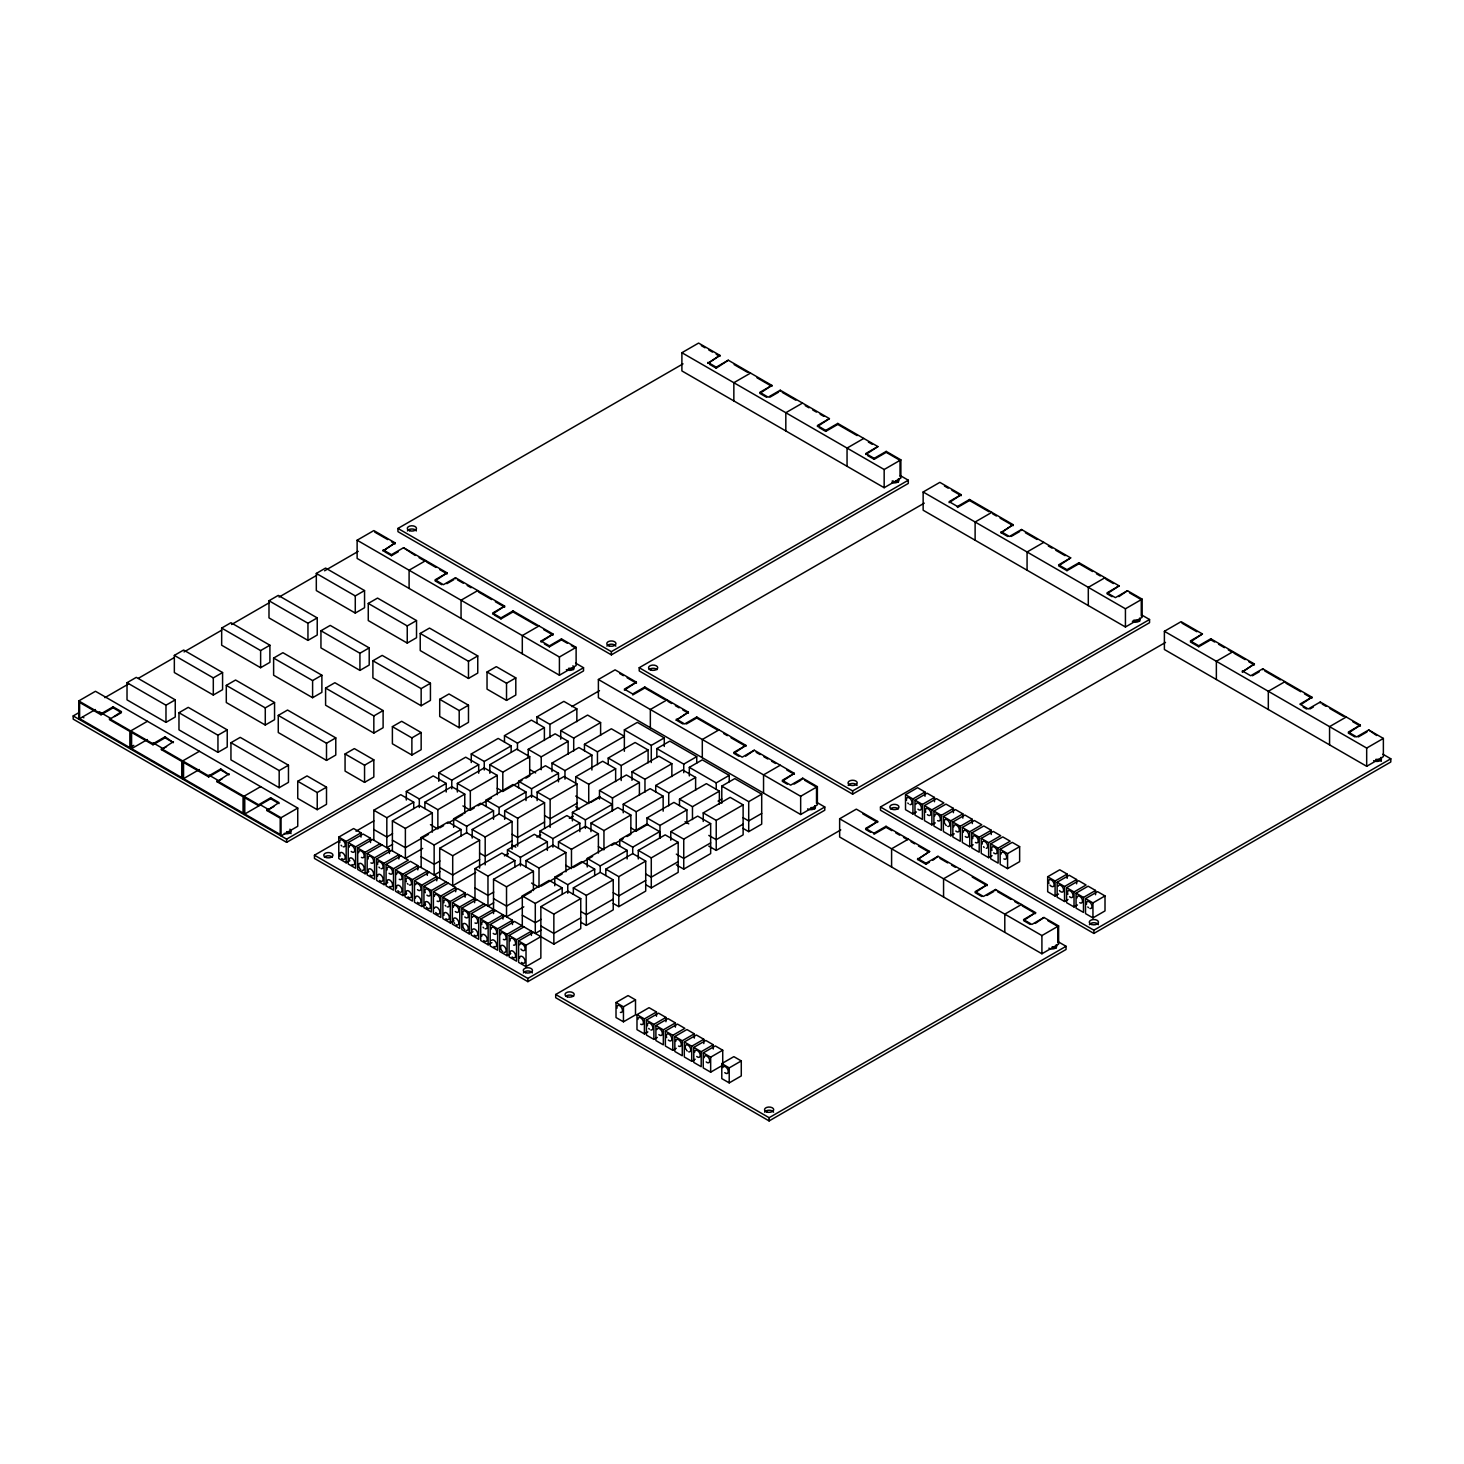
<?xml version="1.0" encoding="UTF-8"?>
<svg xmlns="http://www.w3.org/2000/svg" width="1464" height="1464" viewBox="0 0 1464 1464"><rect width="100%" height="100%" fill="white"/><g stroke="black" fill="none" stroke-linecap="round" stroke-linejoin="round"><path stroke-width="1.5" d="M78.763 719.135L78.763 700.927L95.471 691.283L297.741 808.073L297.741 826.282L281.051 835.926L281.051 817.717L297.741 808.073M492.599 614.075L504.659 606.114L492.599 613.068L500.963 617.899L513.022 610.927L553.099 634.077L541.039 642.001L541.039 641.031L549.384 645.862L561.462 638.89L576.121 647.363L576.121 665.571L559.413 675.215L357.125 558.424L357.125 540.216L373.832 530.572L395.17 542.888L383.111 550.848L395.17 542.888M865.81 454.499L877.869 446.575L865.81 453.529L874.154 458.36L886.214 451.388L900.872 459.861L900.872 478.069L884.164 487.713L681.895 370.923L681.895 352.714L698.603 343.07L719.94 355.386L707.881 363.347L719.94 355.386M127.02 682.718L136.298 677.356L175.259 699.865L175.259 716.994L165.981 722.356L127.02 699.865L127.02 682.718L165.981 705.209L175.259 699.865M174.344 655.396L183.622 650.034L222.583 672.543L222.583 689.672L213.305 695.034L174.344 672.543L174.344 655.396L213.305 677.887L222.583 672.543M221.668 628.074L230.946 622.712L269.907 645.221L269.907 662.35L260.629 667.712L221.668 645.221L221.668 628.074L260.629 650.565L269.907 645.221M268.992 600.752L278.27 595.391L317.231 617.899L317.231 635.028L307.952 640.39L268.992 617.899L268.992 600.752L307.952 623.243L317.231 617.899M316.315 573.431L325.594 568.069L364.554 590.578L364.554 607.706L355.276 613.068L316.315 590.578L316.315 573.431L355.276 595.921L364.554 590.578M575.627 663.155L583.532 667.712L583.532 670.933L286.615 842.349L73.2 719.135L73.2 715.933L79.148 712.492M104.877 697.651L128.631 683.926M138.531 678.216L174.161 657.647M184.043 651.938L221.668 630.215M231.568 624.506L269.175 602.784M279.075 597.074L316.682 575.352M324.587 570.795L358.241 551.361M900.397 475.654L908.302 480.21L908.302 483.431L611.366 654.866L397.952 531.652L397.952 528.431L683.011 363.859M114.558 716.61L121.457 712.639L113.094 707.826L101.034 714.78L79.623 702.427L79.623 718.641L95.398 709.546M78.763 700.927L101.034 713.792L113.094 706.819L121.457 711.65L109.379 719.611L129.875 731.433L129.875 747.647L133.81 745.377M383.111 549.86L391.474 554.673L403.533 547.719L447.142 572.9L435.083 580.86L441.762 584.703M707.881 362.358L716.225 367.19L728.285 360.217L771.894 385.398L759.834 393.358L766.514 397.22M384.776 551.818L391.474 555.679L398.354 551.69M709.546 364.316L716.225 368.178L728.285 360.217M147.425 721.294L130.735 730.92L130.735 749.147M425.804 560.566L409.097 570.21L409.097 588.437M750.556 373.082L733.848 382.708L733.848 400.935M178.974 712.712L188.252 707.35L227.231 729.859L227.231 747.006L217.953 752.35L178.974 729.859L178.974 712.712L217.953 735.221L227.231 729.859M226.298 685.39L235.576 680.028L274.555 702.537L274.555 719.684L265.277 725.028L226.298 702.537L226.298 685.39L265.277 707.899L274.555 702.537M273.622 658.068L282.9 652.706L321.879 675.215L321.879 692.362L312.601 697.706L273.622 675.215L273.622 658.068L312.601 680.577L321.879 675.215M320.945 630.746L330.224 625.403L369.202 647.893L369.202 665.04L359.924 670.402L320.945 647.893L320.945 630.746L359.924 653.255L369.202 647.893M368.269 603.424L377.547 598.081L416.526 620.571L416.526 637.718L407.248 643.08L368.269 620.571L368.269 603.424L407.248 625.933L416.526 620.571M109.379 718.604L153.006 743.785L165.066 736.813L173.411 742.632L165.066 737.819L153.006 744.773L131.595 732.421L131.595 748.653L147.37 739.54M447.142 572.9L435.083 579.854L443.427 584.685L455.487 577.713L504.659 606.114M771.894 385.398L759.834 392.352L768.179 397.183L780.257 390.211L829.429 418.613L817.37 426.573M131.595 748.653L181.829 777.64L181.829 761.426L161.351 749.605L173.411 741.644M446.868 583.678L453.767 579.707M769.918 397.183L778.519 392.206M161.351 749.605L166.512 746.622M199.397 751.288L182.689 760.932L182.689 779.141M477.758 590.578L461.05 600.222L461.05 618.43M802.528 403.076L785.82 412.72L785.82 430.928M230.946 742.706L240.224 737.362L288.463 765.215L288.463 782.362L279.185 787.705L230.946 759.853L230.946 742.706L279.185 770.576L288.463 765.215M278.27 715.402L287.548 710.04L335.787 737.893L335.787 755.04L326.509 760.402L278.27 732.531L278.27 715.402L326.509 743.255L335.787 737.893M325.594 688.08L334.872 682.718L383.111 710.571L383.111 727.718L373.832 733.08L325.594 705.209L325.594 688.08L373.832 715.933L383.111 710.571M372.899 660.758L382.195 655.396L430.434 683.249L430.434 700.396L421.156 705.758L372.899 677.887L372.899 660.758L421.156 688.611L430.434 683.249M420.223 633.436L429.501 628.074L477.758 655.927L477.758 673.074L468.48 678.436L420.223 650.565L420.223 633.436L468.48 661.289L477.758 655.927M161.351 748.598L208.675 775.92L220.735 768.966L229.079 774.785L220.735 769.954L208.675 776.927L183.549 762.415L183.549 778.647L199.324 769.533M829.429 418.613L817.37 425.567L825.714 430.398L837.774 423.425L877.869 446.575M183.549 778.647L243.061 813.014L243.061 796.782L217.02 781.739L229.079 773.779M217.02 781.739L222.199 778.757M494.283 615.026L500.963 618.888L513.022 611.934L536.208 625.311M819.035 427.525L825.714 431.386L837.774 424.432L857.099 435.577M260.629 786.644L243.939 796.288L243.939 814.496M539.008 625.933L522.3 635.577L522.3 653.786M863.76 438.431L847.052 448.076L847.052 466.284M297.741 781.282L307.019 775.92L326.509 787.174L326.509 804.322L317.231 809.683L297.741 798.429L297.741 781.282L317.231 792.536L326.509 787.174M345.065 753.96L354.343 748.598L373.832 759.853L373.832 777L364.554 782.362L345.065 771.107L345.065 753.96L364.554 765.215L373.832 759.853M392.389 726.638L401.667 721.294L421.156 732.531L421.156 749.678L411.878 755.04L392.389 743.785L392.389 726.638L411.878 737.893L421.156 732.531M439.712 699.316L448.99 693.973L468.48 705.209L468.48 722.356L459.202 727.718L439.712 716.463L439.712 699.316L459.202 710.571L468.48 705.209M487.036 671.994L496.314 666.651L515.804 677.887L515.804 695.034L506.526 700.396L487.036 689.141L487.036 671.994L506.526 683.249L515.804 677.887M541.039 641.031L553.099 634.077M217.02 780.751L258.597 804.743L270.657 797.788L279.002 802.601L266.942 810.544L280.21 818.193L280.21 834.48L244.763 814.021L244.763 797.734L258.597 805.712L270.657 798.758L279.002 803.571M244.763 814.021L260.537 804.907L268.424 809.446M544.388 643.94L549.384 646.832L561.462 639.86L567.373 643.282M867.475 455.469L874.154 459.33L886.214 452.358L900.031 460.337L900.031 476.623M266.942 810.544L273.841 806.554M357.125 540.216L559.413 657.007L576.121 647.363M681.895 352.714L884.164 469.505L900.872 459.861M73.2 715.933L286.615 839.147L583.532 667.712M397.952 528.431L611.366 651.645L908.302 480.21M787.303 784.192L782.288 781.282L794.348 773.358L782.288 780.312L790.652 785.143L802.711 778.171L817.37 786.644L817.37 804.852L800.662 814.496L598.392 697.706L598.392 679.497L615.081 669.853L636.419 682.187L624.359 690.13M1112.054 596.69L1107.059 593.798L1119.118 585.856L1107.059 592.828L1115.403 597.641L1127.463 590.687L1142.121 599.142L1142.121 617.351L1125.432 626.995L923.144 510.222L923.144 491.996L939.851 482.351L961.189 494.686L949.13 502.646M373.832 840.208L373.832 810.214L400.752 794.678L413.726 802.181L413.726 808.604M406.315 800.039L406.315 791.457L433.216 775.92L446.209 783.423L446.209 792.006M438.779 781.282L438.779 772.718L465.698 757.181L478.691 764.684L478.691 773.248M471.262 762.543L471.262 753.96L498.181 738.423L511.156 745.926L511.156 752.35M504.476 742.065L504.476 735.642L531.395 720.105L544.388 727.608L544.388 740.473M536.959 723.326L536.959 716.884L563.86 701.366L576.853 708.851L576.853 721.715M349.896 860.686L346.181 862.827L338.77 858.526L338.77 837.115L353.611 828.533L361.022 832.815L361.022 837.115M816.875 802.437L824.781 806.993L824.781 810.214L527.864 981.649L314.449 858.435L314.449 855.214L338.202 841.507M356.027 831.223L373.832 820.92M571.784 706.636L599.49 690.642M1141.646 614.935L1149.551 619.51L1149.551 622.712L852.634 794.147L639.219 670.933L639.219 667.712L924.26 503.14M338.77 837.115L346.181 841.397L361.022 832.815M373.832 810.214L386.825 817.717L413.726 802.181M406.315 791.457L419.308 798.96L446.209 783.423M438.779 772.718L451.772 780.221L478.691 764.684M471.262 753.96L484.255 761.463L511.156 745.926M504.476 735.642L517.469 743.145L544.388 727.608M536.959 716.884L549.952 724.387L576.853 708.851M370.502 838.286L355.642 846.851L355.642 868.28L348.231 863.998L348.231 842.569L363.072 834.004L370.502 838.286L370.502 842.569M392.389 850.932L392.389 820.92L419.308 805.383L432.301 812.886L432.301 832.174M424.871 808.604L424.871 802.181L451.772 786.644L464.765 794.147L464.765 813.435M457.354 792.006L457.354 783.423L484.255 767.886L497.248 775.389L497.248 794.678M489.818 773.248L489.818 764.684L516.737 749.147L529.712 756.65L529.712 775.92L525.869 778.153M636.419 682.187L624.359 689.141L632.722 693.973L644.782 687L688.391 712.181L676.331 720.142L688.391 712.181M961.189 494.686L949.13 501.64L957.474 506.471L969.534 499.498L1013.143 524.679L1001.083 532.64L1013.143 524.679M528.23 757.931L528.23 749.348L555.149 733.83L568.142 741.315L568.142 754.18M560.712 739.174L560.712 730.609L587.613 715.072L600.606 722.576L600.606 735.422M368.818 871.611L365.122 873.752L357.692 869.47L357.692 848.04L372.533 839.458L389.424 849.212L389.424 853.494M392.59 833.675L386.825 837.005L373.832 829.502M664.235 699.225L644.782 687.989L632.722 694.961L632.722 693.973M989.005 511.741L969.534 500.505L957.474 507.459L957.474 506.471M392.389 820.92L405.382 828.423L432.301 812.886M424.871 802.181L437.864 809.683L464.765 794.147M457.354 783.423L470.328 790.926L497.248 775.389M489.818 764.684L502.811 772.187L529.712 756.65M357.692 848.04L365.122 852.322L379.963 843.758M389.424 849.212L374.583 857.776L374.583 879.205L367.153 874.923L367.153 853.494L381.994 844.929M528.23 749.348L541.222 756.851L568.142 741.315M560.712 730.609L573.705 738.112L600.606 722.576M392.59 844.38L386.825 847.711L386.825 817.717M387.759 882.536L384.044 884.677L376.614 880.395L376.614 858.965L391.474 850.401L408.346 860.137L393.505 868.719L386.075 864.419L386.075 885.848L393.505 890.149L393.505 868.719M421.156 867.53L421.156 837.536L448.076 821.999L461.05 829.502L461.05 835.926M453.639 827.361L453.639 818.779L480.54 803.242L493.533 810.745L493.533 819.328M486.103 806.463L486.103 800.039L513.022 784.503L526.015 792.006L526.015 800.57M518.585 787.705L518.585 781.282L545.486 765.745L558.479 773.248L558.479 781.813M428.44 834.389L405.382 847.711L392.389 840.208M439.786 827.855L443.629 825.641M447.472 823.409L462.844 814.533M462.917 805.932L470.328 810.214L474.171 808M478.033 805.767L491.483 798.008M497.248 788.254L502.811 791.457L522.026 780.367M551.983 771.638L551.983 763.073L578.902 747.537L591.895 755.04L591.895 770.027M584.465 744.316L611.366 728.779L624.359 736.282L597.458 751.819L584.465 744.316L584.465 750.758M376.614 858.965L384.044 863.248L398.885 854.683L398.885 858.965M667.053 699.865L650.345 709.491L650.345 727.718M991.805 512.363L975.116 522.008L975.116 540.216M386.075 864.419L400.935 855.854M624.359 751.288L624.359 729.859L637.352 722.356L664.272 737.893L664.272 746.457M422.675 848.443L405.382 858.435L405.382 828.423M421.156 837.536L434.149 845.039L461.05 829.502M453.639 818.779L466.632 826.282L493.533 810.745M486.103 800.039L499.096 807.542L526.015 792.006M518.585 781.282L531.578 788.785L558.479 773.248M551.983 763.073L564.976 770.576L591.895 755.04M406.681 893.461L402.966 895.602L395.555 891.32L395.555 869.891L410.396 861.326L417.826 865.608L417.826 869.891M439.712 878.254L439.712 848.242L466.632 832.705L479.606 840.208L479.606 868.079M472.195 838.067L472.195 829.502L499.096 813.966L512.089 821.469L512.089 849.321M504.659 819.328L504.659 810.745L531.578 795.208L544.571 802.711L544.571 828.423M537.142 800.57L537.142 792.006L564.061 776.469L577.036 783.972L577.036 809.683M395.555 869.891L402.966 874.173L417.826 865.608M427.287 875.362L427.287 871.062L412.427 879.644L412.427 901.074L405.016 896.792L405.016 875.362L419.857 866.779L436.748 876.533L436.748 880.816M575.736 783.222L575.736 776.78L602.656 761.243L615.649 768.746L615.649 781.611M608.219 764.464L608.219 758.041L635.12 742.504L648.113 750.007L648.113 762.854M439.914 860.997L434.149 864.327L421.156 856.824M439.712 848.242L452.705 855.745L479.606 840.208M472.195 829.502L485.188 837.005L512.089 821.469M504.659 810.745L517.652 818.248L544.571 802.711M537.142 792.006L550.135 799.49L577.036 783.972M738.863 756.248L733.848 753.356L745.926 745.396L696.736 716.994L684.676 723.966L676.331 719.135M1092.547 571.527L1079.023 563.713L1066.963 570.667L1058.618 565.854L1070.678 557.894L1021.506 529.492L1009.446 536.464L1001.083 531.652M425.603 904.386L421.907 906.527L414.477 902.245L414.477 880.816L429.318 872.251M686.396 723.966L696.736 718.001L718.147 730.353M1011.166 536.464L1019.786 531.487M624.359 729.859L651.279 745.396L664.272 737.893M575.736 776.78L588.729 784.283L615.649 768.746M608.219 758.041L621.212 765.544L648.113 750.007M439.914 871.702L434.149 875.033L434.149 845.039M656.842 757.181L656.842 748.598L669.835 741.113L696.736 756.65L696.736 763.073M414.477 880.816L421.907 885.098L436.748 876.533M446.209 882.005L431.368 890.569L431.368 911.999L423.938 907.717L423.938 886.287L438.779 877.705L455.67 887.458L455.67 891.741M479.606 859.496L452.705 875.033L439.712 867.53M512.089 840.757L485.188 856.294L479.606 853.073M544.571 821.999L517.652 837.536L512.089 834.315M577.036 803.242L550.135 818.779L544.571 815.576M599.49 799.069L599.49 790.505L626.409 774.968L639.402 782.471L639.402 795.318M631.972 780.312L631.972 771.748L658.892 756.211L671.866 763.714L671.866 776.579M455.67 887.458L440.829 896.041L440.829 917.471L433.399 913.17L433.399 891.741L448.258 883.176M512.455 924.534L512.455 920.252L474.977 898.603L474.977 868.61L501.877 853.073L514.871 860.576L514.871 866.999M507.459 856.294L507.459 849.852L534.36 834.315L547.353 841.818L547.353 850.401M539.923 837.536L539.923 831.113L566.842 815.576L579.836 823.079L579.836 831.644M572.406 820.92L572.406 812.355L599.307 796.819L612.3 804.322L612.3 810.745M590.651 802.455L600.258 796.91M719.007 729.859L702.299 739.503L702.299 757.712M1043.777 542.357L1027.069 552.001L1027.069 570.21M475.763 872.434L452.705 885.757L452.705 855.745M504.403 855.909L508.246 853.677M536.885 837.152L540.728 834.938M569.35 818.394L573.193 816.18M599.49 790.505L612.483 798.008L639.402 782.471M631.972 771.748L644.965 779.251L671.866 763.714M454.005 920.783L450.29 922.924L442.878 918.642L442.878 897.212L457.72 888.648L465.131 892.93L465.131 897.212M474.977 868.61L487.969 876.113L514.871 860.576M507.459 849.852L520.434 857.355L547.353 841.818M539.923 831.113L552.916 838.598L579.836 823.079M572.406 812.355L585.399 819.858L612.3 804.322M656.842 748.598L683.743 764.135L696.736 756.65M442.878 897.212L450.29 901.495L465.131 892.93M474.611 898.384L459.751 906.966L459.751 928.396L452.339 924.113L452.339 902.684L467.181 894.101L474.611 898.384L474.611 902.684M623.243 812.776L623.243 804.212L650.162 788.675L663.155 796.178L663.155 811.184M655.726 791.896L655.726 785.473L682.645 769.936L695.62 777.421L695.62 790.286M493.533 913.609L493.533 879.315L520.434 863.778L533.427 871.281L533.427 890.569M526.015 866.999L526.015 860.576L552.916 845.039L565.909 852.542L565.909 871.812M558.479 848.242L558.479 841.818L585.399 826.282L598.392 833.785L598.392 853.073M590.962 831.644L590.962 823.079L617.863 807.542L630.856 815.027L630.856 834.315L627.013 836.548M689.324 775.92L689.324 767.356L702.299 759.853L729.218 775.389L729.218 781.813M472.927 931.708L469.23 933.849L461.8 929.567L461.8 908.138L476.642 899.573M745.926 745.396L733.848 752.35L742.211 757.181L754.271 750.208L794.348 773.358M1070.678 557.894L1058.618 564.866L1066.963 569.679L1079.023 562.707L1119.118 585.856M493.734 892.07L487.969 895.401L474.977 887.898M623.243 804.212L636.236 811.715L663.155 796.178M655.726 785.473L668.719 792.957L695.62 777.421M493.533 879.315L506.526 886.818L533.427 871.281M526.015 860.576L539.008 868.079L565.909 852.542M558.479 841.818L571.472 849.321L598.392 833.785M590.962 823.079L603.955 830.564L630.856 815.027M461.8 908.138L469.23 912.42L484.072 903.855M493.533 909.327L478.691 917.891L478.691 939.321L471.262 935.038L471.262 913.609L486.103 905.027M745.652 756.193L754.271 750.208M493.734 902.776L487.969 906.106L487.969 876.113M646.997 824.36L646.997 817.937L673.916 802.4L686.909 809.885L686.909 822.75M679.479 805.603L679.479 799.179L706.398 783.643L719.373 791.146L719.373 803.992M491.867 942.633L488.153 944.792L480.723 940.492L480.723 919.063L495.582 910.498M689.324 767.356L716.225 782.892L729.218 775.389M533.427 932.348L518.585 940.931L518.585 962.36L526.015 966.643L540.857 958.078L540.857 906.637L567.758 891.1L580.751 898.603L580.751 928.597L553.85 944.134L522.3 925.925L522.3 895.931L549.201 880.395L562.194 887.898L562.194 894.321M554.764 885.757L554.764 877.174L581.684 861.637L594.677 869.14L594.677 875.563M587.247 866.999L587.247 858.435L614.166 842.898L627.141 850.383L627.141 858.965M619.73 846.101L619.73 839.677L646.631 824.141L659.624 831.644L659.624 838.067M630.673 827.782L636.236 831.003L647.783 824.342M531.505 891.686L506.526 906.106L493.533 898.603M540.93 886.251L562.066 874.045M573.394 867.493L592.627 856.403M611.641 845.423L623.17 838.762M721.789 803.242L721.789 786.113L734.782 778.61L761.701 794.147L761.701 824.141L748.708 831.644L742.943 828.313M480.723 919.063L488.153 923.363L502.994 914.78L502.994 919.063M646.997 817.937L659.99 825.422L686.909 809.885M679.479 799.179L692.472 806.682L719.373 791.146M512.455 920.252L497.614 928.817L497.614 950.246L490.184 945.964L490.184 924.534L505.043 915.97M523.819 906.838L506.526 916.812L506.526 886.818M522.3 895.931L535.293 903.434L562.194 887.898M554.764 877.174L567.758 884.677L594.677 869.14M587.247 858.435L600.24 865.919L627.141 850.383M619.73 839.677L632.722 847.18L659.624 831.644M718.074 801.101L721.789 798.96M780.257 765.215L763.549 774.859L763.549 793.067M1105.009 577.713L1088.301 587.357L1088.301 605.565M499.663 930.006L514.505 921.423L521.934 925.706L507.075 934.288L499.663 930.006L499.663 951.435L507.075 955.718L510.79 953.576M573.339 894.321L573.339 887.898L600.24 872.361L613.233 879.864L613.233 909.858L586.314 925.394L580.751 922.174M605.803 875.563L605.803 869.14L632.722 853.604L645.716 861.107L645.716 891.1L618.796 906.637L613.233 903.434M638.286 858.965L638.286 850.383L665.187 834.864L678.18 842.349L678.18 872.361L651.279 887.898L645.716 884.677M670.768 840.208L670.768 831.644L697.669 816.107L710.662 823.61L710.662 853.604L683.743 869.14L676.331 864.858M703.232 821.469L703.232 812.886L730.152 797.349L743.126 804.852L743.126 834.864L716.225 850.401L708.796 846.101M531.395 935.459L531.395 931.177L516.536 939.742L516.536 961.171L509.124 956.889L509.124 935.459L523.966 926.895M541.058 919.392L535.293 922.704L522.3 915.22M540.857 906.637L553.85 914.14L580.751 898.603M573.339 887.898L586.314 895.382L613.233 879.864M605.803 869.14L618.796 876.643L645.716 861.107M638.286 850.383L651.279 857.886L678.18 842.349M670.768 831.644L683.743 839.147L710.662 823.61M703.232 812.886L716.225 820.389L743.126 804.852M721.789 786.113L748.708 801.65L761.701 794.147M541.058 930.098L535.293 933.428L535.293 903.434M794.092 784.118L800.973 780.147M1118.844 596.617L1127.463 590.687M518.585 940.931L526.015 945.213L540.857 936.649M580.751 917.891L553.85 933.428L540.857 925.925M613.233 899.134L586.314 914.671L580.751 911.468M645.716 880.395L618.796 895.931L613.233 892.711M678.18 861.637L651.279 877.174L645.716 873.971M710.662 842.898L683.743 858.435L676.331 854.134M743.126 824.141L716.225 839.677L708.796 835.395M761.701 813.435L748.708 820.92L742.943 817.607M598.392 679.497L800.662 796.288L817.37 786.644M923.144 491.996L1125.432 608.786L1142.121 599.142M314.449 855.214L527.864 978.428L824.781 806.993M639.219 667.712L852.634 790.926L1149.551 619.51M1030.217 924.424L1023.537 920.582L1035.597 912.639L1023.537 919.612L1031.9 924.424L1043.96 917.471L1058.618 925.925L1058.618 944.134L1041.911 953.778L839.641 837.005L839.641 818.779L856.33 809.135L877.686 821.469L865.608 829.429L870.623 832.321M1354.987 736.941L1348.307 733.08L1360.367 725.138L1348.307 732.11L1356.652 736.923L1368.712 729.969L1383.37 738.423L1383.37 756.65L1366.681 766.294L1164.392 649.504L1164.392 631.295L1181.1 621.651L1202.438 633.967L1190.378 641.927L1198.723 646.74L1210.783 639.786L1214.681 642.037M1058.143 941.718L1066.048 946.293L1066.048 949.496L769.112 1120.93L555.698 997.716L555.698 994.495L840.757 829.923M1382.894 754.216L1390.8 758.791L1390.8 761.994L1093.882 933.428L880.468 810.214L880.468 806.993L1165.509 642.422M916.391 811.971L912.932 813.966L905.521 809.683L905.521 794.678L917.58 787.705L924.992 792.006L924.992 796.288M905.521 794.678L912.932 798.96L924.992 792.006M877.686 821.469L865.608 828.423L873.971 833.254L886.031 826.282L929.64 851.462L917.58 859.423L929.64 851.462M1202.438 633.967L1190.378 640.921L1198.723 645.752L1210.783 638.78L1254.392 663.961L1242.332 671.921L1254.392 663.961M934.471 797.459L922.412 804.431L922.412 819.419L914.982 815.137L914.982 800.149L927.041 793.177L934.471 797.459L934.471 801.741M891.869 830.655L886.031 827.288L873.971 834.242L873.971 833.254M924.443 805.603L936.503 798.649L943.932 802.931L931.873 809.885L924.443 805.603L924.443 820.609L931.873 824.891L935.313 822.896M953.393 808.384L941.334 815.357L941.334 830.363L933.904 826.062L933.904 811.074L945.964 804.102L953.393 808.384L953.393 812.685M616.015 1002.529L628.074 995.575L635.504 999.857L635.504 1014.863L623.444 1021.817L616.015 1017.535L616.015 1002.529L623.444 1006.811L635.504 999.857M954.235 833.84L950.795 835.816L943.365 831.534L943.365 816.528L955.443 809.574L962.855 813.856L962.855 818.138M908.302 839.147L891.594 848.791L891.594 866.999M1233.054 651.645L1216.364 661.289L1216.364 679.497M943.365 816.528L950.795 820.828L962.855 813.856M972.316 819.328L960.256 826.282L960.256 841.288L952.844 837.005L952.844 821.999L964.904 815.027L972.316 819.328L972.316 823.61M647.857 1031.937L644.416 1033.932L636.986 1029.649L636.986 1014.644L649.046 1007.671L656.476 1011.953L656.476 1016.254M962.306 827.471L974.365 820.499L981.795 824.781L969.717 831.753L962.306 827.471L962.306 842.459L969.717 846.741L973.176 844.765M636.986 1014.644L644.416 1018.926L656.476 1011.953M657.318 1037.409L653.877 1039.385L646.447 1035.103L646.447 1020.097L658.507 1013.143L665.937 1017.425L665.937 1021.707M991.256 830.253L979.196 837.207L979.196 852.213L971.767 847.931L971.767 832.924L983.826 825.971L991.256 830.253L991.256 834.535M917.58 858.435L925.925 863.248L937.985 856.294L987.175 884.677L975.116 892.637L981.795 896.499M1301.588 704.147L1311.927 697.175L1262.755 668.792L1250.695 675.746L1242.332 670.933M917.58 859.423L925.925 864.236L929.384 862.259M932.824 860.265L937.985 856.294M1252.415 675.746L1259.296 671.775M646.447 1020.097L653.877 1024.397L665.937 1017.425M675.398 1022.897L663.338 1029.851L663.338 1044.857L655.909 1040.575L655.909 1025.569L667.968 1018.596L675.398 1022.897L675.398 1027.179M981.228 838.396L993.287 831.424L1000.717 835.706L988.658 842.678L981.228 838.396L981.228 853.384L988.658 857.684L992.098 855.69M665.37 1031.04L677.448 1024.068L684.859 1028.35L672.799 1035.322L665.37 1031.04L665.37 1046.028L672.799 1050.329L676.24 1048.334M990.689 843.85L1002.749 836.896L1010.178 841.178L998.119 848.15L990.689 843.85L990.689 858.856L998.119 863.138L998.119 848.15M960.256 869.14L943.566 878.784L943.566 896.993M1285.026 681.638L1268.318 691.283L1268.318 709.509M694.32 1033.822L682.261 1040.776L682.261 1055.782L674.849 1051.5L674.849 1036.494L686.909 1029.54L694.32 1033.822L694.32 1038.104M1000.168 849.321L1012.228 842.349L1019.639 846.649L1019.639 861.637L1007.58 868.61L1000.168 864.327L1000.168 849.321L1007.58 853.604L1019.639 846.649M695.18 1059.259L691.722 1061.254L684.31 1056.971L684.31 1041.965L696.37 1034.993L703.8 1039.275L703.8 1043.576M684.31 1041.965L691.722 1046.248L703.8 1039.275M713.261 1044.747L701.201 1051.719L701.201 1066.707L693.771 1062.425L693.771 1047.419L705.831 1040.465L713.261 1044.747L713.261 1049.029M987.175 884.677L975.116 891.649L983.46 896.462L995.52 889.49L1035.597 912.639M1311.927 697.175L1299.867 704.147L1308.212 708.96L1320.272 702.006L1360.367 725.138M722.722 1065.206L710.662 1072.179L703.232 1067.897L703.232 1052.89L715.292 1045.918L722.722 1050.219L722.722 1063.065M986.901 895.474L993.8 891.485M1309.932 708.96L1313.391 706.984M703.232 1052.89L710.662 1057.173L722.722 1050.219M721.789 1063.596L733.848 1056.642L741.278 1060.924L741.278 1075.93L729.218 1082.884L721.789 1078.602L721.789 1063.596L729.218 1067.897L741.278 1060.924M1058.545 894.047L1055.086 896.041L1047.675 891.741L1047.675 876.753L1059.735 869.781L1067.146 874.063L1067.146 878.363M1047.675 876.753L1055.086 881.035L1067.146 874.063M1068.006 899.518L1064.548 901.495L1057.136 897.212L1057.136 882.206L1069.196 875.252L1076.626 879.535L1076.626 883.817M1021.506 904.496L1004.798 914.14L1004.798 932.348M1346.258 716.994L1329.568 726.638L1329.568 744.865M1057.136 882.206L1064.548 886.507L1076.626 879.535M1066.597 887.678L1078.657 880.706L1086.087 885.006L1074.027 891.96L1066.597 887.678L1066.597 902.684L1074.027 906.966L1077.467 904.972M1095.548 890.46L1083.488 897.432L1083.488 912.42L1076.058 908.138L1076.058 893.15L1088.118 886.178L1095.548 890.46L1095.548 894.742M1035.341 923.4L1043.96 917.471M1358.372 736.904L1366.992 731.927M1085.519 898.603L1097.579 891.649L1105.009 895.931L1105.009 910.919L1092.949 917.891L1085.519 913.609L1085.519 898.603L1092.949 902.885L1105.009 895.931M839.641 818.779L1041.911 935.569L1058.618 925.925M1164.392 631.295L1366.681 748.067L1383.37 738.423M555.698 994.495L769.112 1117.709L1066.048 946.293M880.468 806.993L1093.882 930.207L1390.8 758.791M701.329 345.65L705.044 347.792M708.759 349.933L712.492 352.092M716.207 354.233L719.94 356.393M734.123 364.591L747.756 372.442M756.998 377.785L771.894 386.386M782.197 392.334L795.812 400.203M805.237 405.638L808.97 407.797M812.685 409.938L816.4 412.079M820.133 414.239L823.848 416.38M868.39 442.073L872.178 444.269M944.426 485.993L948.16 488.153M951.875 490.294L961.189 495.674M992.665 513.846L996.398 516.005M1000.113 518.146L1013.143 525.668M1025.386 532.75L1037.061 539.484M1048.352 545.999L1052.067 548.14M1055.8 550.299L1065.097 555.661M1096.426 573.76L1100.288 575.974M1105.851 579.177L1113.427 583.55M1129.439 592.792L1141.28 599.636L1141.28 615.905M1181.96 623.133L1196.857 631.734M1218.579 644.27L1224.416 647.655M1228.296 649.888L1232.194 652.139M1233.914 653.145L1245.095 659.587M1248.81 661.728L1254.392 664.967M1264.695 670.896L1280.268 679.9M1285.886 683.139L1300.764 691.722M1304.479 693.881L1311.927 698.182M1322.212 704.111L1326.073 706.343M1329.934 708.576L1343.458 716.39M1352.791 721.734L1360.367 726.107M1376.618 735.495L1368.712 729.969M1001.083 532.64L1007.763 536.501M1303.216 707.075L1306.547 708.997M914.982 800.149L922.412 804.431M933.904 811.074L941.334 815.357M952.844 821.999L960.256 826.282M971.767 832.924L979.196 837.207M1076.058 893.15L1083.488 897.432M374.692 532.072L387.722 539.594M391.455 541.735L395.17 543.894M415.209 555.46L403.533 547.719M419.088 557.692L424.926 561.078M426.665 562.066L435.961 567.446M439.694 569.587L447.142 573.888M457.427 579.836L463.283 583.203M467.162 585.454L471.06 587.704M478.618 592.06L491.648 599.581M495.363 601.741L504.659 607.103M543.62 629.575L553.099 635.047M571.326 645.569L575.279 647.838M619.675 673.495L623.389 675.654M627.123 677.795L636.419 683.176M667.913 701.348L671.628 703.507M675.362 705.648L679.076 707.807M682.81 709.948L688.391 713.169M723.6 733.501L727.315 735.642M731.03 737.801L745.926 746.384M756.193 752.331L760.072 754.564M763.933 756.797L767.795 759.011M771.656 761.243L775.517 763.476M786.772 769.954L794.348 774.328M804.688 780.294L816.528 787.12L816.528 803.407M862.79 813.856L877.686 822.457M895.767 832.906L899.646 835.139M903.544 837.39L907.442 839.641M911.029 841.708L914.744 843.868M918.477 846.009L927.773 851.389M939.943 858.398L947.72 862.9M951.618 865.151L955.498 867.402M972.279 877.082L987.175 885.665M997.46 891.613L1010.984 899.427M1014.845 901.641L1018.706 903.874M1022.348 905.96L1035.597 913.609M1047.913 920.71L1057.777 926.419L1057.777 942.688M676.331 720.142L683.011 724.003M685.042 821.67L688.757 823.829M530.096 769.716L535.659 772.937M575.736 796.068L588.729 803.571L588.729 784.283M575.736 806.792L579.451 808.933M598.392 846.649L603.955 849.852L603.955 830.564M565.909 865.389L571.472 868.61L571.472 849.321M512.089 845.039L515.804 847.18M430.434 824.671L437.864 828.972L437.864 809.683M531.578 883.067L539.008 887.349L539.008 868.079M348.231 842.569L355.642 846.851M367.153 853.494L374.583 857.776M405.016 875.362L412.427 879.644M423.938 886.287L431.368 890.569M433.399 891.741L440.829 896.041M452.339 902.684L459.751 906.966M471.262 913.609L478.691 917.891M490.184 924.534L497.614 928.817M509.124 935.459L516.536 939.742M655.909 1025.569L663.338 1029.851M674.849 1036.494L682.261 1040.776M693.771 1047.419L701.201 1051.719M99.259 711.76L110.861 718.458M153.171 742.889L162.815 748.47M208.931 775.078L218.52 780.623M266.942 809.574L281.051 817.717M79.623 718.641L129.875 747.647M1366.681 748.067L1366.681 766.294M1320.272 702.006L1320.272 702.995M1262.755 668.792L1262.755 669.78M1210.783 638.78L1210.783 639.786M1198.723 645.752L1198.723 646.74M1125.432 608.786L1125.432 626.995M1093.882 930.207L1093.882 933.428M1092.949 902.885L1092.949 917.891M1079.023 562.707L1079.023 563.713M1074.027 891.96L1074.027 906.966M1066.963 569.679L1066.963 570.667M1064.548 886.507L1064.548 901.495M1055.086 881.035L1055.086 896.041M1041.911 935.569L1041.911 953.778M1021.506 529.492L1021.506 530.499M1007.58 853.604L1007.58 868.61M995.52 889.49L995.52 890.496M988.658 842.678L988.658 857.684M969.534 499.498L969.534 500.505M969.717 831.753L969.717 846.741M950.795 820.828L950.795 835.816M931.873 809.885L931.873 824.891M925.925 863.248L925.925 864.236M912.932 798.96L912.932 813.966M886.214 451.388L886.214 452.358M886.031 826.282L886.031 827.288M884.164 469.505L884.164 487.713M874.154 458.36L874.154 459.33M852.634 790.926L852.634 794.147M837.774 423.425L837.774 424.432M825.714 430.398L825.714 431.386M802.711 778.171L802.711 779.141M800.662 796.288L800.662 814.496M780.257 390.211L780.257 391.217M769.112 1117.709L769.112 1120.93M748.708 801.65L748.708 831.644M729.218 1067.897L729.218 1082.884M716.225 367.19L716.225 368.178M716.225 782.892L716.225 789.316M716.225 820.389L716.225 850.401M710.662 1057.173L710.662 1072.179M696.736 716.994L696.736 718.001M692.472 806.682L692.472 819.529M691.722 1046.248L691.722 1061.254M683.743 764.135L683.743 772.718M683.743 839.147L683.743 869.14M672.799 1035.322L672.799 1050.329M668.719 792.957L668.719 805.822M659.99 825.422L659.99 838.286M653.877 1024.397L653.877 1039.385M651.279 745.396L651.279 762.543M651.279 857.886L651.279 887.898M644.782 687L644.782 687.989M644.965 779.251L644.965 792.116M644.416 1018.926L644.416 1033.932M636.236 811.715L636.236 831.003M632.722 847.18L632.722 853.604M623.444 1006.811L623.444 1021.817M621.212 765.544L621.212 780.532M618.796 876.643L618.796 906.637M612.483 798.008L612.483 810.855M611.366 651.645L611.366 654.866M600.24 865.919L600.24 872.361M597.458 751.819L597.458 764.684M586.314 895.382L586.314 925.394M585.399 819.858L585.399 828.423M573.705 738.112L573.705 750.959M567.758 884.677L567.758 893.241M564.976 770.576L564.976 779.141M561.462 638.89L561.462 639.86M559.413 657.007L559.413 675.215M553.85 914.14L553.85 944.134M552.916 838.598L552.916 847.18M550.135 799.49L550.135 827.361M549.952 724.387L549.952 737.252M549.384 645.862L549.384 646.832M541.222 756.851L541.222 769.716M531.578 788.785L531.578 797.349M527.864 978.428L527.864 981.649M526.015 945.213L526.015 966.643M520.434 857.355L520.434 865.919M517.652 818.248L517.652 846.101M517.469 743.145L517.469 749.568M513.022 610.927L513.022 611.934M507.075 934.288L507.075 955.718M506.526 683.249L506.526 700.396M502.811 772.187L502.811 791.457M500.963 617.899L500.963 618.888M499.096 807.542L499.096 813.966M488.153 923.363L488.153 944.792M485.188 837.005L485.188 864.858M484.255 761.463L484.255 770.027M470.328 790.926L470.328 810.214M469.23 912.42L469.23 933.849M468.48 661.289L468.48 678.436M466.632 826.282L466.632 832.705M459.202 710.571L459.202 727.718M455.487 577.713L455.487 578.719M451.772 780.221L451.772 788.785M450.29 901.495L450.29 922.924M421.907 885.098L421.907 906.527M421.156 688.611L421.156 705.758M419.308 798.96L419.308 807.542M411.878 737.893L411.878 755.04M407.248 625.933L407.248 643.08M402.966 874.173L402.966 895.602M391.474 554.673L391.474 555.679M384.044 863.248L384.044 884.677M373.832 715.933L373.832 733.08M365.122 852.322L365.122 873.752M364.554 765.215L364.554 782.362M359.924 653.255L359.924 670.402M355.276 595.921L355.276 613.068M346.181 841.397L346.181 862.827M326.509 743.255L326.509 760.402M317.231 792.536L317.231 809.683M312.601 680.577L312.601 697.706M307.952 623.243L307.952 640.39M286.615 839.147L286.615 842.349M279.185 770.576L279.185 787.705M270.657 797.788L270.657 798.758M265.277 707.899L265.277 725.028M260.629 650.565L260.629 667.712M258.597 804.743L258.597 805.712M220.735 768.966L220.735 769.954M217.953 735.221L217.953 752.35M213.305 677.887L213.305 695.034M208.675 775.92L208.675 776.927M165.981 705.209L165.981 722.356M165.066 736.813L165.066 737.819M153.006 743.785L153.006 744.773M113.094 706.819L113.094 707.826M101.034 713.792L101.034 714.78M606.938 646.136A4.593 2.654 0 0 1 611.366 644.178A4.593 2.654 0 0 1 615.813 646.136M407.45 530.956A4.593 2.654 0 0 1 411.878 528.998A4.593 2.654 0 0 1 416.307 530.956M898.365 478.893A4.593 2.654 0 0 1 897.633 482.095A4.593 2.654 0 0 1 892.088 482.516M892.088 481.125A4.593 2.654 0 0 1 893.186 480.869M895.565 480.869A4.593 2.654 0 0 1 898.365 482.113M848.187 785.418A4.593 2.654 0 0 1 852.634 783.46A4.593 2.654 0 0 1 857.062 785.418M649.156 669.597A4.593 2.654 0 0 1 657.098 669.597M1139.614 618.174A4.593 2.654 0 0 1 1138.425 621.596A4.593 2.654 0 0 1 1132.386 621.377M1133.337 620.425A4.593 2.654 0 0 1 1139.614 621.395M1076.992 897.926A3.898 2.251 60 0 1 1079.737 896.316A3.898 2.251 60 0 1 1082.5 901.11A3.898 2.251 60 0 1 1079.737 902.702M1058.143 886.214A3.898 2.251 60 0 1 1061.766 886.123A3.898 2.251 60 0 1 1063.322 891.375A3.898 2.251 60 0 1 1059.442 890.551M1048.956 883.341A3.898 2.251 60 0 1 1050.402 879.571A3.898 2.251 60 0 1 1054.08 884.128A3.898 2.251 60 0 1 1051.353 886.306M1050.64 885.793A3.898 2.251 60 0 1 1049.963 885.079M934.837 815.851A3.898 2.251 60 0 1 937.601 814.259A3.898 2.251 60 0 1 940.364 819.035A3.898 2.251 60 0 1 937.601 820.627M915.988 804.139A3.898 2.251 60 0 1 919.374 803.846A3.898 2.251 60 0 1 921.332 808.878A3.898 2.251 60 0 1 917.946 809.189M944.39 822.182A3.898 2.251 60 0 1 946.348 819.419A3.898 2.251 60 0 1 949.733 823.628A3.898 2.251 60 0 1 947.775 826.391M946.348 825.568A3.898 2.251 60 0 1 945.671 824.873M945.104 824.031A3.898 2.251 60 0 1 944.664 823.116M1001.083 854.098A3.898 2.251 60 0 1 1003.846 852.506A3.898 2.251 60 0 1 1006.61 857.282A3.898 2.251 60 0 1 1003.846 858.874M991.988 850.438A3.898 2.251 60 0 1 993.672 846.741A3.898 2.251 60 0 1 997.149 851.828A3.898 2.251 60 0 1 993.672 852.89M963.221 832.247A3.898 2.251 60 0 1 966.222 830.802A3.898 2.251 60 0 1 968.711 835.962A3.898 2.251 60 0 1 965.27 836.511M953.759 826.776A3.898 2.251 60 0 1 956.761 825.33A3.898 2.251 60 0 1 959.249 830.491A3.898 2.251 60 0 1 955.809 831.04M1086.544 904.258A3.898 2.251 60 0 1 1088.502 901.476A3.898 2.251 60 0 1 1091.87 905.685A3.898 2.251 60 0 1 1089.93 908.467M1088.502 907.643A3.898 2.251 60 0 1 1087.825 906.948M906.527 800.332A3.898 2.251 60 0 1 908.485 797.551A3.898 2.251 60 0 1 911.871 801.76A3.898 2.251 60 0 1 909.913 804.541M908.485 803.718A3.898 2.251 60 0 1 907.826 803.022M925.742 812.191A3.898 2.251 60 0 1 927.407 808.476A3.898 2.251 60 0 1 930.884 813.563A3.898 2.251 60 0 1 927.407 814.643M1067.897 894.266A3.898 2.251 60 0 1 1069.562 890.551A3.898 2.251 60 0 1 1073.039 895.639A3.898 2.251 60 0 1 1069.562 896.718M984.192 847.436A3.898 2.251 60 0 1 983.534 846.723M982.253 844.051A3.898 2.251 60 0 1 983.973 841.214A3.898 2.251 60 0 1 987.413 844.856A3.898 2.251 60 0 1 986.297 848.315M972.791 838.579A3.898 2.251 60 0 1 974.969 835.871A3.898 2.251 60 0 1 978.208 840.611A3.898 2.251 60 0 1 975.445 842.495M1089.436 924.699A4.593 2.654 0 0 1 1093.882 922.741A4.593 2.654 0 0 1 1098.311 924.699M890.405 808.897A4.593 2.654 0 0 1 898.365 808.897M1380.863 757.455A4.593 2.654 0 0 1 1379.674 760.896A4.593 2.654 0 0 1 1373.635 760.658M1375.684 759.432A4.593 2.654 0 0 1 1381.321 761.317M637.901 1019.42A3.898 2.251 60 0 1 640.665 1017.828A3.898 2.251 60 0 1 643.428 1022.604A3.898 2.251 60 0 1 640.665 1024.196M647.472 1025.752A3.898 2.251 60 0 1 649.412 1022.988A3.898 2.251 60 0 1 652.798 1027.197A3.898 2.251 60 0 1 650.858 1029.961M649.412 1029.137A3.898 2.251 60 0 1 648.753 1028.442M685.317 1047.62A3.898 2.251 60 0 1 687.275 1044.839A3.898 2.251 60 0 1 690.66 1049.048A3.898 2.251 60 0 1 688.702 1051.829M687.275 1051.006A3.898 2.251 60 0 1 686.616 1050.292M686.03 1049.468A3.898 2.251 60 0 1 685.591 1048.553M694.686 1052.195A3.898 2.251 60 0 1 697.706 1050.749A3.898 2.251 60 0 1 700.176 1055.928A3.898 2.251 60 0 1 696.736 1056.459M656.933 1029.576A3.898 2.251 60 0 1 660.319 1029.265A3.898 2.251 60 0 1 662.259 1034.298A3.898 2.251 60 0 1 658.892 1034.609M666.669 1037.61A3.898 2.251 60 0 1 668.353 1033.913A3.898 2.251 60 0 1 671.83 1039.001A3.898 2.251 60 0 1 668.353 1040.081M722.813 1067.604A3.898 2.251 60 0 1 726.199 1067.311A3.898 2.251 60 0 1 728.139 1072.343A3.898 2.251 60 0 1 724.772 1072.636M675.764 1041.27A3.898 2.251 60 0 1 678.527 1039.678A3.898 2.251 60 0 1 681.291 1044.454A3.898 2.251 60 0 1 678.527 1046.065M704.166 1057.667A3.898 2.251 60 0 1 707.167 1056.221A3.898 2.251 60 0 1 709.637 1061.382A3.898 2.251 60 0 1 706.197 1061.931M617.039 1008.184A3.898 2.251 60 0 1 618.979 1005.402A3.898 2.251 60 0 1 622.365 1009.611A3.898 2.251 60 0 1 620.407 1012.393M764.684 1112.201A4.593 2.654 0 0 1 769.112 1110.243A4.593 2.654 0 0 1 773.559 1112.201M565.635 996.38A4.593 2.654 0 0 1 573.595 996.38M1056.093 944.957A4.593 2.654 0 0 1 1054.922 948.379A4.593 2.654 0 0 1 1048.864 948.16M1052.122 946.842A4.593 2.654 0 0 1 1056.093 948.178M491.135 929.128A3.898 2.251 60 0 1 494.137 927.682A3.898 2.251 60 0 1 496.625 932.843A3.898 2.251 60 0 1 493.185 933.392M491.52 940.382A3.898 2.251 60 0 1 496.296 943.145A3.898 2.251 60 0 1 493.899 946.549M500.615 934.599A3.898 2.251 60 0 1 503.36 933.007A3.898 2.251 60 0 1 506.123 937.784A3.898 2.251 60 0 1 503.36 939.376M500.706 948.123A3.898 2.251 60 0 1 502.646 945.341A3.898 2.251 60 0 1 506.032 949.55A3.898 2.251 60 0 1 504.092 952.332M502.646 951.509A3.898 2.251 60 0 1 501.987 950.795M501.42 949.953A3.898 2.251 60 0 1 500.981 949.038M510.167 940.931A3.898 2.251 60 0 1 512.126 938.168A3.898 2.251 60 0 1 515.493 942.359A3.898 2.251 60 0 1 513.553 945.14M510.167 953.576A3.898 2.251 60 0 1 512.601 950.978A3.898 2.251 60 0 1 515.584 956.157A3.898 2.251 60 0 1 512.126 956.962M519.629 944.756A3.898 2.251 60 0 1 523.234 944.664A3.898 2.251 60 0 1 524.807 949.916A3.898 2.251 60 0 1 520.909 949.075M519.537 958.17A3.898 2.251 60 0 1 522.538 956.724A3.898 2.251 60 0 1 525.027 961.885A3.898 2.251 60 0 1 521.587 962.434M339.813 842.587A3.898 2.251 60 0 1 341.752 839.805A3.898 2.251 60 0 1 345.138 844.014A3.898 2.251 60 0 1 343.18 846.796M341.752 845.972A3.898 2.251 60 0 1 341.094 845.259M340.087 856.147A3.898 2.251 60 0 1 341.752 852.451A3.898 2.251 60 0 1 345.23 857.538A3.898 2.251 60 0 1 341.752 858.599M349.182 847.162A3.898 2.251 60 0 1 352.183 845.716A3.898 2.251 60 0 1 354.654 850.877A3.898 2.251 60 0 1 351.214 851.426M349.182 859.807A3.898 2.251 60 0 1 351.946 858.215A3.898 2.251 60 0 1 354.709 862.991A3.898 2.251 60 0 1 351.946 864.602M358.643 852.634A3.898 2.251 60 0 1 361.407 851.042A3.898 2.251 60 0 1 364.17 855.818A3.898 2.251 60 0 1 361.407 857.41M358.735 866.157A3.898 2.251 60 0 1 360.693 863.376A3.898 2.251 60 0 1 364.079 867.585A3.898 2.251 60 0 1 362.12 870.366M360.693 869.543A3.898 2.251 60 0 1 360.016 868.829M359.449 867.987A3.898 2.251 60 0 1 359.009 867.072M368.196 858.965A3.898 2.251 60 0 1 370.392 856.275A3.898 2.251 60 0 1 373.613 860.997A3.898 2.251 60 0 1 370.868 862.882M368.196 871.611A3.898 2.251 60 0 1 370.63 869.012A3.898 2.251 60 0 1 373.613 874.191A3.898 2.251 60 0 1 370.154 874.996M453.291 907.277A3.898 2.251 60 0 1 456.292 905.832A3.898 2.251 60 0 1 458.763 910.992A3.898 2.251 60 0 1 455.322 911.541M453.291 919.923A3.898 2.251 60 0 1 456.054 918.312A3.898 2.251 60 0 1 458.818 923.107A3.898 2.251 60 0 1 456.054 924.699M454.663 923.473A3.898 2.251 60 0 1 454.096 922.631M463.118 914.543A3.898 2.251 60 0 1 464.802 910.846A3.898 2.251 60 0 1 468.279 915.933A3.898 2.251 60 0 1 464.802 916.995M462.844 926.255A3.898 2.251 60 0 1 464.802 923.473A3.898 2.251 60 0 1 468.187 927.682A3.898 2.251 60 0 1 466.229 930.464M464.802 929.64A3.898 2.251 60 0 1 464.125 928.945M463.557 928.103A3.898 2.251 60 0 1 463.118 927.188M472.305 917.434A3.898 2.251 60 0 1 475.452 916.94A3.898 2.251 60 0 1 477.722 921.661A3.898 2.251 60 0 1 474.977 922.979M472.305 930.079A3.898 2.251 60 0 1 475.69 929.768A3.898 2.251 60 0 1 477.648 934.801A3.898 2.251 60 0 1 474.263 935.112M481.766 924.553A3.898 2.251 60 0 1 483.724 921.771A3.898 2.251 60 0 1 487.109 925.98A3.898 2.251 60 0 1 485.151 928.762M483.724 927.92A3.898 2.251 60 0 1 483.065 927.224M481.674 936.301A3.898 2.251 60 0 1 484.676 934.856A3.898 2.251 60 0 1 487.164 940.034A3.898 2.251 60 0 1 483.724 940.565M415.52 884.64A3.898 2.251 60 0 1 418.905 884.348A3.898 2.251 60 0 1 420.863 889.38A3.898 2.251 60 0 1 417.478 889.673M415.428 898.054A3.898 2.251 60 0 1 418.43 896.609A3.898 2.251 60 0 1 420.9 901.769A3.898 2.251 60 0 1 417.478 902.318M425.255 892.692A3.898 2.251 60 0 1 426.939 888.977A3.898 2.251 60 0 1 430.416 894.065A3.898 2.251 60 0 1 426.939 895.144M425.255 905.338A3.898 2.251 60 0 1 426.701 901.568A3.898 2.251 60 0 1 430.379 906.143A3.898 2.251 60 0 1 427.653 908.302M426.939 907.79A3.898 2.251 60 0 1 426.28 907.076M434.351 896.352A3.898 2.251 60 0 1 437.114 894.742A3.898 2.251 60 0 1 439.877 899.537A3.898 2.251 60 0 1 437.114 901.129M434.442 908.211A3.898 2.251 60 0 1 438.065 908.138A3.898 2.251 60 0 1 439.621 913.371A3.898 2.251 60 0 1 435.741 912.548M443.921 902.684A3.898 2.251 60 0 1 445.861 899.903A3.898 2.251 60 0 1 449.247 904.112A3.898 2.251 60 0 1 447.289 906.893M445.861 906.07A3.898 2.251 60 0 1 445.202 905.374M443.921 915.329A3.898 2.251 60 0 1 446.337 912.731A3.898 2.251 60 0 1 449.338 917.91A3.898 2.251 60 0 1 445.861 918.715M377.657 864.437A3.898 2.251 60 0 1 379.615 861.656A3.898 2.251 60 0 1 383.001 865.865A3.898 2.251 60 0 1 381.043 868.646M379.615 867.823A3.898 2.251 60 0 1 378.956 867.127M377.566 876.204A3.898 2.251 60 0 1 380.567 874.758A3.898 2.251 60 0 1 383.056 879.919A3.898 2.251 60 0 1 379.615 880.468M387.118 869.909A3.898 2.251 60 0 1 389.552 867.292A3.898 2.251 60 0 1 392.553 872.489A3.898 2.251 60 0 1 389.076 873.294M387.118 882.554A3.898 2.251 60 0 1 389.314 879.846A3.898 2.251 60 0 1 392.553 884.567A3.898 2.251 60 0 1 389.79 886.452M396.506 874.484A3.898 2.251 60 0 1 399.251 872.892A3.898 2.251 60 0 1 402.014 877.668A3.898 2.251 60 0 1 399.251 879.278M399.251 891.905A3.898 2.251 60 0 1 397.879 890.698M396.598 888.008A3.898 2.251 60 0 1 398.318 885.189A3.898 2.251 60 0 1 401.758 888.831A3.898 2.251 60 0 1 400.642 892.29M406.333 881.767A3.898 2.251 60 0 1 407.559 877.979A3.898 2.251 60 0 1 411.329 881.95A3.898 2.251 60 0 1 409.444 885.043M408.017 884.219A3.898 2.251 60 0 1 407.34 883.506M406.333 894.394A3.898 2.251 60 0 1 408.017 890.698A3.898 2.251 60 0 1 411.494 895.785A3.898 2.251 60 0 1 408.017 896.865M523.435 972.919A4.593 2.654 0 0 1 527.864 970.961A4.593 2.654 0 0 1 532.292 972.919M324.386 857.099A4.593 2.654 0 0 1 332.346 857.099M814.844 805.676A4.593 2.654 0 0 1 813.673 809.098A4.593 2.654 0 0 1 807.616 808.878M810.873 807.561A4.593 2.654 0 0 1 814.844 808.897M572.863 665.846A4.593 2.654 0 0 1 572.863 669.597A4.593 2.654 0 0 1 566.367 669.597M286.615 831.662A4.593 2.654 0 0 1 291.043 833.638M568.435 668.371A4.593 2.654 0 0 1 573.595 669.597M289.854 829.228A4.593 2.654 0 0 1 290.256 832.723A4.593 2.654 0 0 1 284.309 833.4M83.869 717.799A4.593 2.654 0 0 1 83.137 717.25M609.079 645.899A4.593 2.654 0 0 0 615.96 643.611A4.593 2.654 0 0 0 609.079 641.305A4.593 2.654 0 0 0 609.079 645.899M409.591 530.718A4.593 2.654 0 0 0 416.471 528.431A4.593 2.654 0 0 0 409.591 526.125A4.593 2.654 0 0 0 409.591 530.718M850.328 785.198A4.593 2.654 0 0 0 857.227 782.892A4.593 2.654 0 0 0 850.328 780.605A4.593 2.654 0 0 0 850.328 785.198M650.839 670.018A4.593 2.654 0 0 0 657.72 667.712A4.593 2.654 0 0 0 650.839 665.425A4.593 2.654 0 0 0 650.839 670.018M1091.577 924.479A4.593 2.654 0 0 0 1098.476 922.174A4.593 2.654 0 0 0 1091.577 919.886A4.593 2.654 0 0 0 1091.577 924.479M892.088 809.299A4.593 2.654 0 0 0 898.969 806.993A4.593 2.654 0 0 0 892.088 804.706A4.593 2.654 0 0 0 892.088 809.299M766.825 1111.981A4.593 2.654 0 0 0 773.706 1109.675A4.593 2.654 0 0 0 766.825 1107.388A4.593 2.654 0 0 0 766.825 1111.981M567.318 996.801A4.593 2.654 0 0 0 574.217 994.495A4.593 2.654 0 0 0 567.318 992.208A4.593 2.654 0 0 0 567.318 996.801M525.576 972.682A4.593 2.654 0 0 0 532.457 970.394A4.593 2.654 0 0 0 525.576 968.088A4.593 2.654 0 0 0 525.576 972.682M326.069 857.501A4.593 2.654 0 0 0 332.969 855.214A4.593 2.654 0 0 0 326.069 852.908A4.593 2.654 0 0 0 326.069 857.501"/></g></svg>
